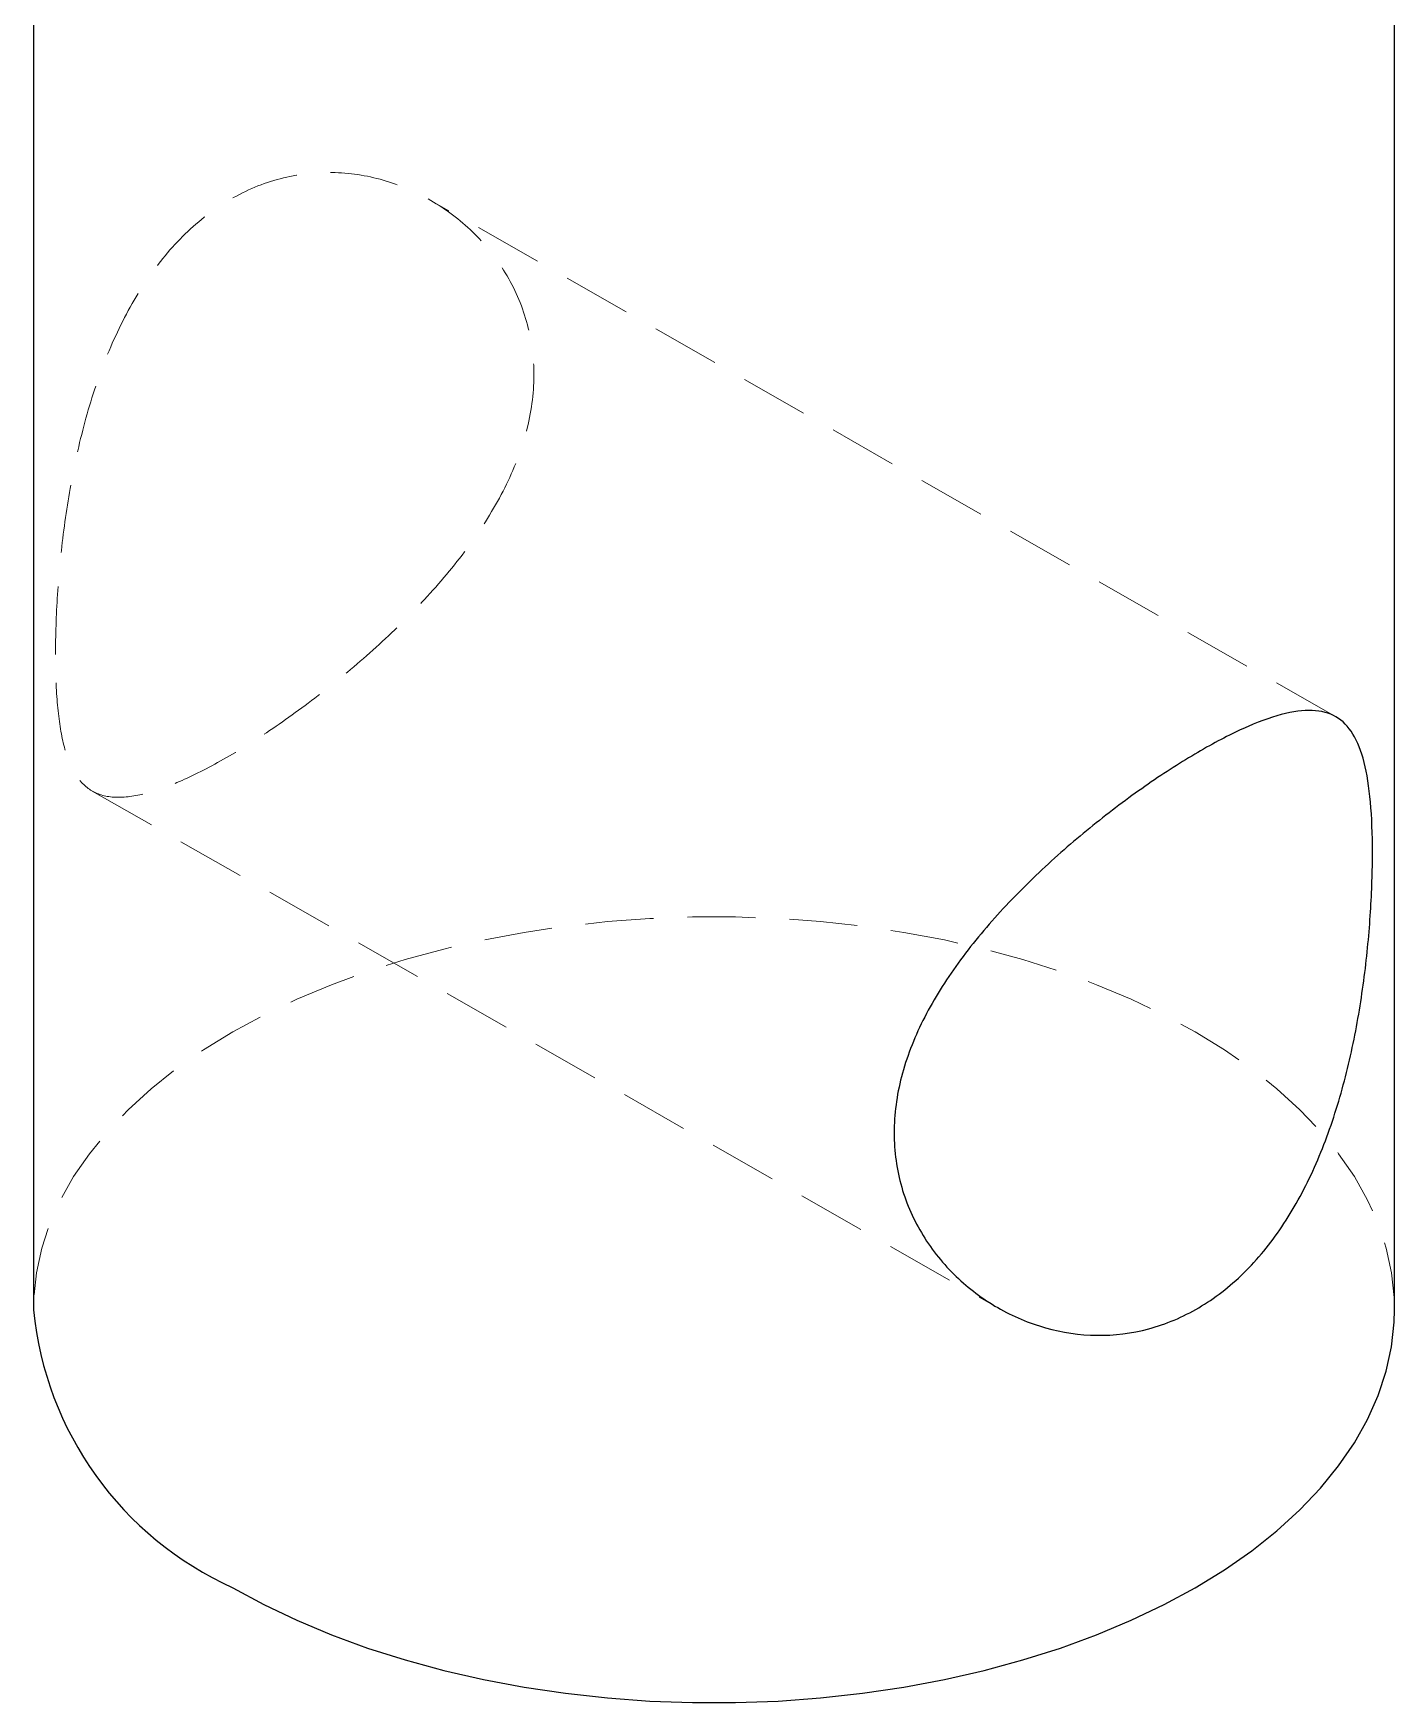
# Model space of a CAD drawing. Header units: millimetres. Extents: x 0 to 270, y 0 to 208.
# Drawn here: x 207.43 to 232.83, y 134.3 to 165.43 of the extents above; entities that cross this region are included whole.
import ezdxf

# ---------------------------------------------------------------- set-up
doc = ezdxf.new("R2010")
doc.units = ezdxf.units.MM
doc.linetypes.add('HIDDEN', pattern=[1.905, 1.27, -0.635])

msp = doc.modelspace()

# ---------------------------------------------------------------- linework, layer by layer
at = {"color": 7, "linetype": 'Continuous', "lineweight": 25}
for p, q in [((207.43, 193.474), (207.43, 141.624)), ((232.83, 141.624), (232.83, 193.474))]:
    msp.add_line(p, q, dxfattribs=at)
at = {"color": 7, "linetype": 'HIDDEN', "lineweight": 18}
for p, q in [((231.73, 152.688), (214.823, 162.332)), ((208.53, 151.3), (225.438, 141.656))]:
    msp.add_line(p, q, dxfattribs=at)
at = {"color": 7, "linetype": 'HIDDEN', "lineweight": 18, "flags": 128}
msp.add_lwpolyline([(232.83, 141.624), (232.824, 141.854), (232.774, 142.314), (232.674, 142.771), (232.525, 143.223), (232.326, 143.669), (232.08, 144.107), (231.786, 144.535), (231.446, 144.952), (231.062, 145.356), (230.634, 145.745), (230.165, 146.117), (229.657, 146.472), (229.111, 146.808), (228.529, 147.123), (227.914, 147.417), (227.269, 147.688), (226.595, 147.934), (225.896, 148.156), (225.174, 148.352), (224.432, 148.522), (223.674, 148.664), (222.901, 148.779), (222.117, 148.865), (221.326, 148.923), (220.529, 148.952), (219.731, 148.952), (218.935, 148.923), (218.144, 148.865), (217.36, 148.779), (216.587, 148.664), (215.828, 148.522), (215.087, 148.352), (214.365, 148.156), (213.666, 147.934), (212.992, 147.688), (212.346, 147.417), (211.732, 147.123), (211.15, 146.808), (210.604, 146.472), (210.095, 146.117), (209.626, 145.745), (209.199, 145.356), (208.815, 144.952), (208.475, 144.535), (208.181, 144.107), (207.935, 143.669), (207.736, 143.223), (207.587, 142.771), (207.487, 142.314), (207.437, 141.854), (207.43, 141.624)], dxfattribs=at)
at = {"color": 7, "linetype": 'Continuous', "lineweight": 25, "flags": 128}
msp.add_lwpolyline([(211.15, 136.44), (211.732, 136.124), (212.346, 135.831), (212.992, 135.56), (213.666, 135.313), (214.365, 135.091), (215.087, 134.895), (215.828, 134.726), (216.587, 134.583), (217.36, 134.469), (218.144, 134.382), (218.935, 134.325), (219.731, 134.296), (220.529, 134.296), (221.326, 134.325), (222.117, 134.382), (222.901, 134.469), (223.674, 134.583), (224.432, 134.726), (225.174, 134.895), (225.896, 135.091), (226.595, 135.313), (227.269, 135.56), (227.914, 135.831), (228.529, 136.124), (229.111, 136.44), (229.657, 136.775), (230.165, 137.13), (230.634, 137.503), (231.062, 137.892), (231.446, 138.295), (231.786, 138.712), (232.08, 139.14), (232.326, 139.578), (232.525, 140.024), (232.674, 140.477), (232.774, 140.934), (232.824, 141.393), (232.83, 141.624)], dxfattribs=at)
at = {"color": 7, "linetype": 'Continuous', "lineweight": 25}
msp.add_arc((213.782, 142.254), 6.383, 185.6701, 245.65, dxfattribs=at)
at = {"color": 7, "linetype": 'HIDDEN', "lineweight": 18}
msp.add_open_spline([(207.844, 153.849), (207.844, 153.5), (207.856, 153.186), (207.906, 152.622), (207.945, 152.37), (208.051, 151.945), (208.119, 151.77), (208.293, 151.485), (208.397, 151.378), (208.646, 151.232), (208.793, 151.192), (209.132, 151.177), (209.322, 151.202), (209.751, 151.314), (209.993, 151.403), (210.513, 151.638), (210.79, 151.783), (211.384, 152.129), (211.7, 152.331), (212.335, 152.77), (212.662, 153.012), (213.312, 153.531), (213.631, 153.803), (214.252, 154.377), (214.554, 154.68), (215.114, 155.299), (215.374, 155.617), (215.848, 156.28), (216.055, 156.617), (216.397, 157.3), (216.534, 157.65), (216.721, 158.358), (216.769, 158.706), (216.771, 159.393), (216.724, 159.736), (216.543, 160.379), (216.409, 160.682), (216.064, 161.248), (215.858, 161.504), (215.39, 161.957), (215.125, 162.157), (214.565, 162.481), (214.268, 162.608), (213.648, 162.785), (213.323, 162.834), (212.68, 162.845), (212.358, 162.808), (211.715, 162.639), (211.403, 162.51), (210.811, 162.166), (210.525, 161.948), (210.002, 161.44), (209.764, 161.151), (209.329, 160.511), (209.135, 160.16), (208.797, 159.426), (208.65, 159.037), (208.398, 158.235), (208.294, 157.828), (208.121, 157.002), (208.052, 156.579), (207.945, 155.757), (207.907, 155.356), (207.856, 154.577), (207.844, 154.198), (207.844, 153.849)], degree=3, knots=[0, 0, 0, 0, 0.03125, 0.03125, 0.0625, 0.0625, 0.09375, 0.09375, 0.125, 0.125, 0.15625, 0.15625, 0.1875, 0.1875, 0.21875, 0.21875, 0.25, 0.25, 0.28125, 0.28125, 0.3125, 0.3125, 0.34375, 0.34375, 0.375, 0.375, 0.40625, 0.40625, 0.4375, 0.4375, 0.46875, 0.46875, 0.5, 0.5, 0.53125, 0.53125, 0.5625, 0.5625, 0.59375, 0.59375, 0.625, 0.625, 0.65625, 0.65625, 0.6875, 0.6875, 0.71875, 0.71875, 0.75, 0.75, 0.78125, 0.78125, 0.8125, 0.8125, 0.84375, 0.84375, 0.875, 0.875, 0.90625, 0.90625, 0.9375, 0.9375, 0.96875, 0.96875, 1, 1, 1, 1], dxfattribs=at)
at = {"color": 7, "linetype": 'Continuous', "lineweight": 25}
msp.add_open_spline([(223.491, 144.924), (223.491, 145.272), (223.539, 145.621), (223.721, 146.321), (223.858, 146.676), (224.201, 147.364), (224.407, 147.699), (224.879, 148.361), (225.141, 148.682), (225.7, 149.3), (226, 149.601), (226.622, 150.177), (226.939, 150.449), (227.582, 150.963), (227.912, 151.208), (228.549, 151.649), (228.858, 151.846), (229.453, 152.195), (229.738, 152.344), (230.258, 152.58), (230.499, 152.669), (230.933, 152.785), (231.124, 152.81), (231.463, 152.797), (231.611, 152.757), (231.861, 152.612), (231.965, 152.506), (232.14, 152.222), (232.208, 152.046), (232.315, 151.625), (232.353, 151.378), (232.405, 150.809), (232.417, 150.496), (232.417, 149.811), (232.405, 149.433), (232.356, 148.656), (232.318, 148.253), (232.211, 147.422), (232.143, 147.006), (231.971, 146.178), (231.866, 145.763), (231.616, 144.965), (231.472, 144.581), (231.134, 143.844), (230.94, 143.492), (230.512, 142.856), (230.276, 142.567), (229.752, 142.053), (229.47, 141.835), (228.879, 141.488), (228.564, 141.355), (227.924, 141.184), (227.601, 141.144), (226.951, 141.152), (226.628, 141.2), (226.008, 141.374), (225.707, 141.501), (225.143, 141.826), (224.883, 142.021), (224.414, 142.472), (224.203, 142.731), (223.86, 143.29), (223.725, 143.59), (223.54, 144.232), (223.491, 144.575), (223.491, 144.924)], degree=3, knots=[0, 0, 0, 0, 0.03125, 0.03125, 0.0625, 0.0625, 0.09375, 0.09375, 0.125, 0.125, 0.15625, 0.15625, 0.1875, 0.1875, 0.21875, 0.21875, 0.25, 0.25, 0.28125, 0.28125, 0.3125, 0.3125, 0.34375, 0.34375, 0.375, 0.375, 0.40625, 0.40625, 0.4375, 0.4375, 0.46875, 0.46875, 0.5, 0.5, 0.53125, 0.53125, 0.5625, 0.5625, 0.59375, 0.59375, 0.625, 0.625, 0.65625, 0.65625, 0.6875, 0.6875, 0.71875, 0.71875, 0.75, 0.75, 0.78125, 0.78125, 0.8125, 0.8125, 0.84375, 0.84375, 0.875, 0.875, 0.90625, 0.90625, 0.9375, 0.9375, 0.96875, 0.96875, 1, 1, 1, 1], dxfattribs=at)

doc.saveas('drawing.dxf')
